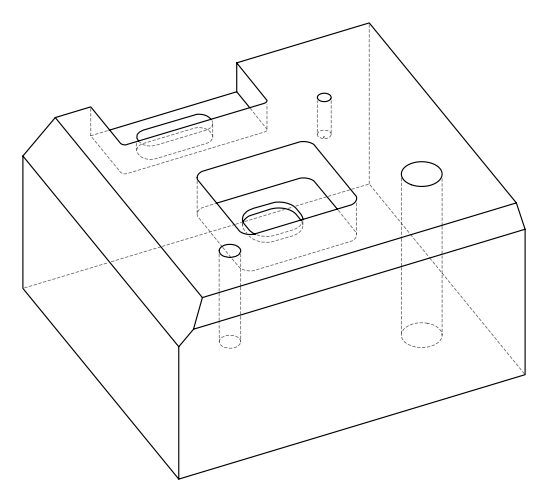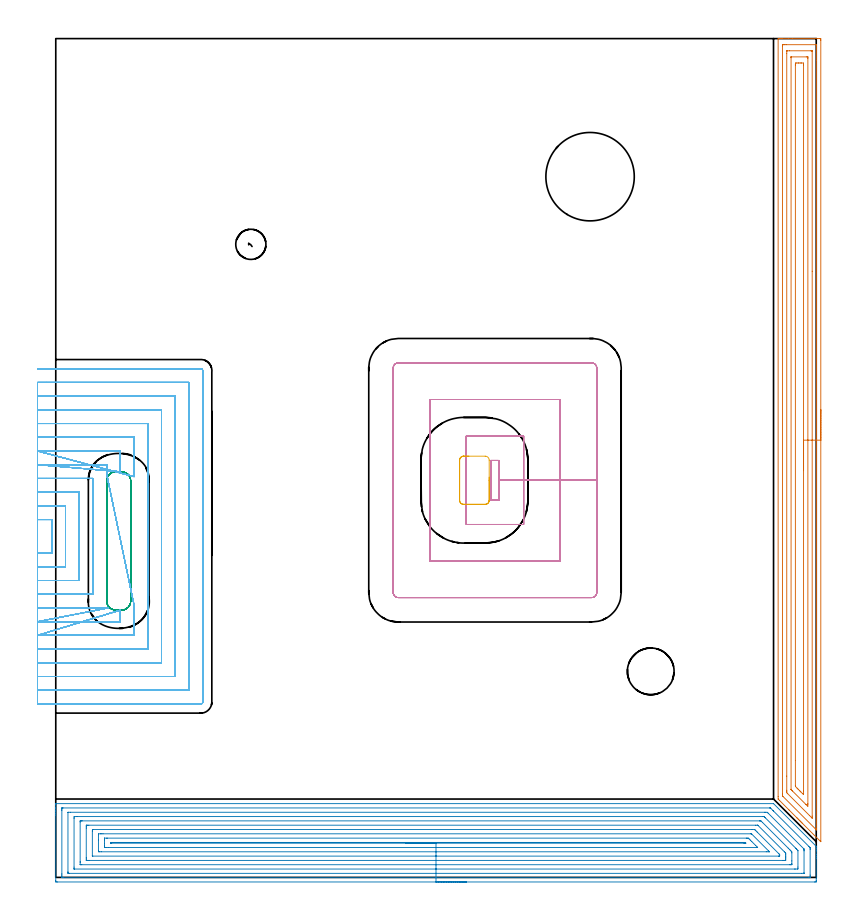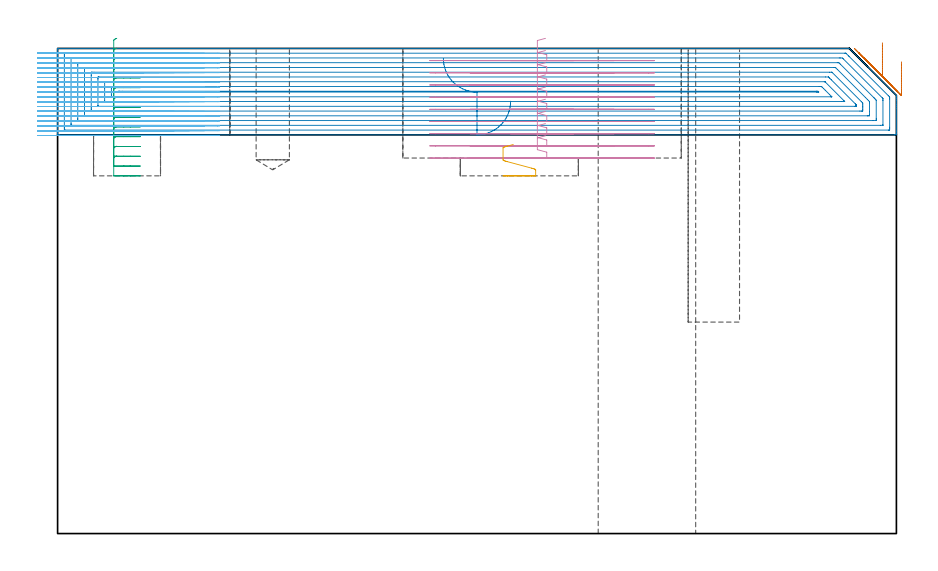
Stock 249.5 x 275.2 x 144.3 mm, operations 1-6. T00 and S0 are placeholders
(PLAN: 10 operations, 8 tool changes, 144.8 min)
(1 AREA_MILL | FG_CHAMFER_SURFACE | UGT0205_001 | 10.59 min | 26397 mm3)
(2 AREA_MILL_1 | FG_CHAMFER_SURFACE_1 | UGT0205_001 | 19.87 min | 80908 mm3)
(3 MILL_RECTANGULAR_POCKET | POCKET_RECTANGULAR_STRAIGHT | NXT0201_011 | Follow Part, ap 3, ae 75% | 3.89 min | 40667 mm3)
(4 MILL_RECTANGULAR_POCKET_1 | POCKET_RECTANGULAR_STRAIGHT_1 | NXT0201_012 | Follow Part, ap 4, ae 75% | 12.41 min | 248417 mm3)
(5 MILL_RECTANGULAR_POCKET_2 | POCKET_RECTANGULAR_STRAIGHT_2 | UGT0201_109 | Follow Part, ap 6.35, ae 75% | 0.25 min | 6786 mm3)
(6 MILL_SLOT | SLOT_PARTIAL_RECTANGULAR | NXT0201_008 | Follow Part, ap 1.5, ae 75% | 95.66 min | 125893 mm3)
(7 MILL_BLIND_HOLE_FROM_SOLID_MATERIAL | STEP1POCKET | NXT0201_011 | Spiral | 1.4 min | 14969 mm3)
(8 SPOT_DRILL | STEP1POCKET_1 | NXT0321_9005460120000 | 0.03 min | 2 mm3)
(9 INDEXABLE_INSERT_DRILL_THROUGH_HOLE_FROM_SOLID | STEP1HOLE | NXT0302_029 | 0.59 min | 95277 mm3)
(10 DRILL_BLIND_HOLE_INTO_CENTER | STEP1POCKET_1 | UGT0301_494 | 0.15 min | 2627 mm3)
(TOOL UGT0205_001 | Chamfer Mill 20 x 3 x 45 deg. | D20 FL50 Z2)
(TOOL NXT0201_011 | ENDMILL 12mm [2P460-1200-NA 1630] | D12 FL38 Z6)
(TOOL NXT0201_012 | ENDMILL 16mm [2P460-1600-NA 1630] | D16 FL38 Z6)
(TOOL UGT0201_109 | End Mill 25.4 mm | D25.4 FL25 Z2)
(TOOL NXT0201_008 | ENDMILL 6mm [2P460-0600-NA 1630] | D6 FL26 Z6)
(TOOL NXT0321_9005460120000 | NC Spot Drill, 142deg, 12mm, Carbide, Uncoated | D12 PA142 FL30 Z2)
(TOOL NXT0302_029 | Index. Insert Drill 29mm [880-D2900L32-05] | D29 PA176 FL145 Z2)
(TOOL UGT0301_494 | Carbide Drill 9.9 mm | D9.9 PA118 FL87 Z2)
(OP 1 AREA_MILL)
G17 G21 G94 G90
T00 M6
G54
G17 G0 G90 X251. Y153.45 S1061 M3
G43 Z154.3 H0
Z140.3
G94 G1 Y153.412 Z139.428 F250.
Y153.298 Z138.564
Y153.109 Z137.712
Y152.847 Z136.88
Y152.513 Z136.074
Y152.11 Z135.3
Y151.642 Z134.564
Y151.11 Z133.872
Y150.521 Z133.229
Y149.878 Z132.64
Y149.186 Z132.108
Y148.45 Z131.64
Y147.676 Z131.237
Y146.87 Z130.903
Y146.038 Z130.641
Y145.187 Z130.452
Y144.322 Z130.338
Y143.45 Z130.3
Y11.855
X250.993 Y11.719 Z130.306
X250.845 Y11.855 Z130.454
X245.045 Y17.654 Z136.253
X244.879 Y17.819 Z136.416
X244.718 Y17.981 Z136.58
X244.598 Y18.101 Z136.699
X244.439 Y18.258 Z136.856
X244.285 Y18.414 Z137.013
X244.152 Y18.547 Z137.146
X244. Y18.698 Z137.295
X243.852 Y18.846 Z137.445
X243.706 Y18.993 Z137.592
X243.561 Y19.137 Z137.735
X243.42 Y19.279 Z137.878
X243.26 Y19.439 Z138.038
X243.121 Y19.576 Z138.174
X240.583 Y22.115 Z140.714
X237.411 Y25.289 Z143.888
X237.018 Y25.684 Z144.281
X237.007 Y25.7 Z144.293
X237. Y26.576 Z144.3
Y275.045
X237.006 Y275.19 Z144.293
X237.286 Y275.2 Z144.013
X237.677 Z143.622
X238.289 Z143.005
X240.353 Z140.945
X241.664 Z139.631
X249.997 Z131.3
X250.589 Y275.195 Z130.708
X250.992 Y275.19 Z130.305
X250.996 Y275.012 Z130.302
X250.999 Y274.599 Z130.301
X251. Y143.45 Z130.3
X249.586 Z131.714
X249.585 Y15.997 Z131.715
X249.584 Y15.87 Z131.716
X249.58 Y15.625 Z131.72
X249.578 Y15.583 Z131.722
X249.544 Y15.613 Z131.756
X249.503 Y15.65 Z131.797
X249.28 Y15.87 Z132.02
X238.574 Y26.576 Z142.726
X238.489 Y26.666 Z142.811
X238.438 Y26.723 Z142.862
X238.421 Y26.748 Z142.879
X238.42 Y26.768 Z142.88
X238.416 Y26.959 Z142.884
X238.414 Y27.341 Z142.886
Y27.468
X238.415 Y272.687 Z142.885
X238.416 Y272.814 Z142.884
X238.421 Y273.187 Z142.879
X238.792 Y273.196 Z142.508
X239.168 Y273.199 Z142.132
X239.667 Y273.2 Z141.633
X249.51 Y273.199 Z131.79
X249.537 Y273.197 Z131.763
X249.565 Y273.191 Z131.735
X249.579 Y273.186 Z131.721
X249.58 Y273.165 Z131.72
X249.585 Y272.942 Z131.715
X249.586 Y268.03 Z131.714
Y143.45
X248.172 Z133.128
X248.171 Y20.11 Z133.129
X248.169 Y19.439 Z133.131
X248.163 Z133.137
X247.954 Y19.647 Z133.346
X247.268 Y20.331 Z134.032
X240.131 Y27.468 Z141.169
X240.047 Y27.555 Z141.253
X239.854 Y27.757 Z141.446
X239.836 Y28.139 Z141.464
X239.832 Y28.36 Z141.468
X239.83 Y28.581 Z141.47
X239.828 Y33.234 Z141.472
X239.829 Y270.359 Z141.471
X239.831 Y271.03 Z141.469
X239.833 Y271.14 Z141.467
X239.835 Y271.187 Z141.465
X239.885 Y271.194 Z141.415
X240.047 Y271.197 Z141.253
X240.758 Y271.2 Z140.542
X247.786 Z133.514
X247.954 Y271.197 Z133.346
X248.121 Y271.192 Z133.179
X248.163 Y271.19 Z133.137
X248.166 Y271.161 Z133.134
X248.169 Y271.104 Z133.131
X248.171 Y271.03 Z133.129
X248.172 Y198.876 Z133.128
Y143.45
X246.757 Z134.543
X246.756 Y24.223 Z134.544
X246.755 Y23.9 Z134.545
X246.75 Y23.337 Z134.55
X246.196 Y23.855 Z135.104
X246.15 Y23.9 Z135.15
X241.688 Y28.36 Z139.612
X241.569 Y28.481 Z139.731
X241.321 Y28.736 Z139.979
X241.25 Y28.811 Z140.05
X241.248 Y28.825 Z140.052
X241.245 Y28.859 Z140.055
X241.243 Y28.93 Z140.057
Y268.923
X241.245 Y269.113 Z140.055
X241.248 Y269.18 Z140.052
X241.25 Y269.19 Z140.05
X241.257 Y269.194 Z140.043
X241.283 Y269.197 Z140.017
X241.387 Y269.199 Z139.913
X246.241 Y269.2 Z135.059
X246.615 Y269.196 Z134.685
X246.709 Y269.193 Z134.591
X246.749 Y269.19 Z134.551
X246.752 Y269.16 Z134.549
X246.754 Y269.076 Z134.546
X246.757 Y268.676 Z134.543
Y143.45
X245.343 Z135.957
Y28.36
X245.342 Y27.468 Z135.958
X245.341 Y27.445 Z135.959
X245.318 Y27.192 Z135.982
X245.033 Y27.468 Z136.267
X244.439 Y28.059 Z136.861
X244.137 Y28.36 Z137.163
X243.561 Y28.938 Z137.739
X243.247 Y29.253 Z138.053
X242.682 Y29.828 Z138.618
X242.659 Y30.145 Z138.641
X242.658 Y30.17 Z138.642
X242.657 Y38.369 Z138.643
Y266.569
X242.658 Y266.594 Z138.642
X242.682 Y267.19 Z138.618
X242.943 Y267.197 Z138.357
X243.561 Y267.2 Z137.739
X243.818 Z137.482
X244.439 Z136.861
X244.698 Y267.199 Z136.602
X245.318 Y267.19 Z135.982
X245.342 Y266.569 Z135.958
X245.343 Y266.544 Z135.957
Y143.45
Y142.578 Z135.995
Y141.714 Z136.109
Y140.862 Z136.298
Y140.03 Z136.56
Y139.224 Z136.894
Y138.45 Z137.297
Y137.714 Z137.765
Y137.022 Z138.296
Y136.379 Z138.886
Y135.79 Z139.529
Y135.259 Z140.221
Y134.79 Z140.957
Y134.387 Z141.731
Y134.053 Z142.537
Y133.791 Z143.369
Y133.602 Z144.22
Y133.488 Z145.085
Y133.45 Z145.957
G0 Z154.3
M5
M2
(OP 2 AREA_MILL_1)
G17 G21 G94 G90
T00 M6
G54
G17 G0 G90 X134.75 Y-1.5 S1061 M3
G43 Z154.3 H0
Z128.6
G94 G1 X134.712 Z127.728 F250.
X134.598 Z126.864
X134.409 Z126.012
X134.147 Z125.18
X133.813 Z124.374
X133.41 Z123.6
X132.942 Z122.864
X132.41 Z122.172
X131.821 Z121.529
X131.178 Z120.94
X130.486 Z120.409
X129.75 Z119.94
X128.976 Z119.537
X128.17 Z119.203
X127.338 Z118.941
X126.487 Z118.752
X125.622 Z118.638
X124.75 Z118.6
X0.614
X0.133 Y-1.495 Z118.603
X0.009 Y-1.492 Z118.606
X0. Y-1.019 Z119.078
Y20.461 Z140.557
Y21.069 Z141.163
Y21.621 Z141.718
Y21.952 Z142.049
Y22.505 Z142.601
Y22.836 Z142.931
Y23.84 Z143.939
X0.007 Y24.186 Z144.277
X0.009 Y24.197 Z144.288
X0.168 Y24.2 Z144.3
X235.49
X235.499 Y24.198 Z144.298
X235.503 Z144.297
X249.433 Y10.267 Z130.365
X249.49 Y10.2 Z130.296
X249.5 Y10.135 Z130.234
Y10.025 Z130.124
Y9.362 Z129.462
Y8.699 Z128.795
Y7.485 Z127.582
Y6.932 Z127.027
Y6.325 Z126.42
Y-0.412 Z119.685
X249.496 Y-1.019 Z119.078
X249.491 Y-1.492 Z118.606
X249.367 Y-1.495 Z118.603
X248.886 Y-1.5 Z118.6
X124.75
Y-0.086 Z120.014
X2.349 Y-0.085 Z120.015
X2.013 Y-0.079 Z120.021
X2.009 Y0.029 Z120.129
X2.002 Y0.258 Z120.358
X2. Y0.748 Z120.848
Y1.144 Z121.244
X2.001 Y21.952 Z142.052
X2.002 Y22.346 Z142.446
X2.01 Y22.743 Z142.843
X2.015 Y22.78 Z142.88
X2.033 Y22.781 Z142.881
X2.084 Y22.784 Z142.884
X2.19 Y22.785 Z142.885
X2.4 Y22.786 Z142.886
X234.176 Y22.785 Z142.885
X234.386 Y22.783 Z142.883
X234.438 Y22.781 Z142.881
X234.46 Y22.778 Z142.878
X234.49 Y22.752 Z142.852
X234.597 Y22.651 Z142.751
X235.298 Y21.952 Z142.052
X235.49 Y21.76 Z141.86
X247.1 Y10.15 Z130.25
X247.382 Y9.864 Z129.964
X247.451 Y9.792 Z129.892
X247.482 Y9.757 Z129.857
X247.49 Y9.714 Z129.814
X247.494 Y9.583 Z129.683
X247.499 Y9.188 Z129.288
X247.5 Y0.748 Z120.848
X247.498 Y0.354 Z120.454
X247.49 Y-0.044 Z120.056
X247.485 Y-0.08 Z120.02
X247.467 Y-0.081 Z120.019
X247.416 Y-0.084 Z120.016
X247.31 Y-0.085 Z120.015
X247.1 Y-0.086 Z120.014
X124.75
Y1.328 Z121.428
X4.492 Y1.329 Z121.429
X4.186 Y1.33 Z121.43
X4.085 Y1.332 Z121.432
X4.013 Y1.335 Z121.435
X4.007 Y1.447 Z121.547
X4.002 Y1.631 Z121.731
X4. Y1.815 Z121.915
X4.001 Y21.252 Z141.352
X4.005 Y21.314 Z141.414
X4.01 Y21.358 Z141.458
X4.035 Y21.365 Z141.465
X4.186 Y21.367 Z141.467
X4.774 Y21.371 Z141.471
X232.506
X232.811 Y21.369 Z141.469
X233.405 Y21.364 Z141.464
X233.704 Y21.096 Z141.196
X245.314 Y9.487 Z129.587
X245.412 Y9.387 Z129.487
X245.458 Y9.336 Z129.436
X245.478 Y9.311 Z129.411
X245.49 Y9.252 Z129.352
X245.497 Y8.884 Z128.984
X245.499 Y8.699 Z128.799
Y1.448 Z121.548
X245.495 Y1.386 Z121.486
X245.49 Y1.342 Z121.442
X245.465 Y1.335 Z121.435
X245.314 Y1.333 Z121.433
X244.726 Y1.329 Z121.429
X124.75 Y1.328 Z121.428
Y2.743 Z122.843
X6.118
X6.066 Y2.744 Z122.844
X6.031 Y2.746 Z122.846
X6.015 Y2.749 Z122.849
X6.01 Y2.762 Z122.862
X6.005 Y2.965 Z123.065
X6. Y3.371 Z123.471
Y19.302 Z139.402
X6.006 Y19.73 Z139.83
X6.01 Y19.937 Z140.037
X6.21 Y19.951 Z140.051
X6.866 Y19.956 Z140.056
X7.096 Y19.957 Z140.057
X231.918
X232.151 Y19.955 Z140.055
X232.313 Y19.95 Z140.05
X232.396 Y19.944 Z140.044
X232.562 Y19.783 Z139.883
X232.811 Y19.54 Z139.64
X242.768 Y9.583 Z129.683
X242.898 Y9.451 Z129.551
X243.146 Y9.194 Z129.294
X243.49 Y8.831 Z128.931
X243.499 Y8.728 Z128.828
X243.5 Y3.398 Z123.498
X243.494 Y2.97 Z123.07
X243.49 Y2.763 Z122.863
X243.29 Y2.749 Z122.849
X242.635 Y2.744 Z122.844
X242.404 Y2.743 Z122.843
X124.75
Y4.157 Z124.257
X8.525
X8.273 Y4.16 Z124.26
X8.105 Y4.164 Z124.264
X8.009 Y4.169 Z124.269
X8.007 Y4.19 Z124.29
X8.004 Y4.282 Z124.382
X8. Y4.926 Z125.026
Y5.165 Z125.265
Y18.179 Z138.279
X8.003 Y18.418 Z138.518
X8.006 Y18.498 Z138.598
X8.009 Y18.532 Z138.632
X8.147 Y18.537 Z138.637
X8.399 Y18.542 Z138.642
X8.526 Y18.543 Z138.643
X8.652
X230.899 Y18.542 Z138.642
X231.025 Y18.541 Z138.641
X231.15 Y18.537 Z138.637
X231.365 Y18.525 Z138.625
X231.477 Y18.418 Z138.518
X231.918 Y17.983 Z138.083
X240.319 Y9.583 Z129.683
X240.848 Y9.051 Z129.151
X241.191 Y8.699 Z128.799
X241.49 Y8.375 Z128.475
X241.498 Y8.057 Z128.157
X241.5 Y5.404 Z125.504
Y4.521 Z124.621
X241.497 Y4.282 Z124.382
X241.494 Y4.202 Z124.302
X241.491 Y4.168 Z124.268
X241.353 Y4.163 Z124.263
X241.101 Y4.158 Z124.258
X240.974 Y4.157 Z124.257
X240.848
X124.75
Y5.571 Z125.671
X10.92
X10.438 Y5.573 Z125.673
X10.022 Y5.576 Z125.676
X10.01 Y5.579 Z125.679
X10.004 Y5.595 Z125.695
X10.001 Y6.049 Z126.149
X10. Y6.482 Z126.582
X10.001 Y16.2 Z136.3
X10.004 Y16.651 Z136.751
X10.008 Y17.077 Z137.177
X10.023 Y17.122 Z137.222
X10.076 Y17.124 Z137.224
X10.196 Y17.127 Z137.227
X10.438 Y17.128 Z137.228
X10.848 Y17.129 Z137.229
X229.649 Y17.128 Z137.228
X230.132 Y17.126 Z137.226
X230.292 Y17.123 Z137.223
X230.316 Y17.122 Z137.222
X230.336 Y17.106 Z137.206
X230.382 Y17.067 Z137.167
X230.467 Y16.984 Z137.084
X239.062 Y8.389 Z128.489
X239.346 Y8.099 Z128.199
X239.484 Y7.956 Z128.056
X239.49 Y7.816 Z127.916
X239.498 Y7.385 Z127.485
X239.499 Y6.932 Z127.032
X239.5 Y6.5 Z126.6
X239.497 Y6.049 Z126.149
X239.492 Y5.623 Z125.723
X239.477 Y5.578 Z125.678
X239.424 Y5.576 Z125.676
X239.304 Y5.573 Z125.673
X239.062 Y5.572 Z125.672
X238.652 Y5.571 Z125.671
X124.75
Y6.985 Z127.085
X12.17 Y6.986 Z127.086
X12.034 Y6.991 Z127.091
X12.01 Y6.993 Z127.093
X12.005 Y7.011 Z127.111
X12.001 Y7.032 Z127.132
X12. Y7.054 Z127.154
Y7.154 Z127.254
X12.001 Y15.104 Z135.204
X12.008 Y15.327 Z135.427
X12.024 Y15.708 Z135.808
X12.224 Y15.713 Z135.813
X12.278 Y15.714 Z135.814
X228.399
X229.239 Y15.708 Z135.808
X229.289 Y15.702 Z135.802
X229.345 Y15.651 Z135.751
X229.458 Y15.542 Z135.642
X229.681 Y15.322 Z135.422
X230.119 Y14.884 Z134.984
X237.276 Y7.726 Z127.826
X237.449 Y7.545 Z127.645
X237.49 Y7.501 Z127.601
X237.495 Y7.442 Z127.542
X237.498 Y7.365 Z127.465
X237.5 Y7.25 Z127.35
X237.499 Y7.144 Z127.244
X237.497 Y7.073 Z127.173
X237.492 Y7.017 Z127.117
X237.487 Y6.992 Z127.092
X237.47 Y6.99 Z127.09
X237.276 Y6.986 Z127.086
X237.223 Y6.985 Z127.085
X124.75
Y8.4 Z128.5
X14.903
X14.31 Y8.403 Z128.503
X14.01 Y8.407 Z128.507
X14. Y8.709 Z128.809
Y12.234 Z132.334
Y14.01 Z134.11
X14.01 Y14.293 Z134.393
X14.602 Y14.299 Z134.399
X14.903 Y14.3 Z134.4
X15.493
X228.043
X228.194 Y14.299 Z134.399
X228.231 Y14.297 Z134.397
X228.245 Y14.294 Z134.394
X228.27 Y14.275 Z134.375
X228.346 Y14.207 Z134.307
X233.853 Y8.699 Z128.799
X233.998 Y8.551 Z128.651
X234.089 Y8.452 Z128.552
X234.128 Y8.405 Z128.505
X234.107 Y8.404 Z128.504
X234.006 Y8.401 Z128.501
X233.704 Y8.4 Z128.5
X233.114
X124.75
Y9.814 Z129.914
X17.349
X16.689 Y9.815 Z129.915
X16.454 Y9.816 Z129.916
X16.024 Y9.821 Z129.921
X16.005 Y10.26 Z130.36
X16.002 Y10.467 Z130.567
X16. Y11.148 Z131.248
Y12.234 Z132.334
Y12.574 Z132.674
X16.002 Y12.745 Z132.845
X16.005 Y12.83 Z132.93
X16.01 Y12.871 Z132.971
X16.015 Y12.88 Z132.98
X16.034 Y12.882 Z132.982
X16.689 Y12.886 Z132.986
X16.923
X226.559
X226.794 Y12.885 Z132.985
X227.122 Y12.881 Z132.981
X227.2 Y12.879 Z132.979
X227.303 Y12.789 Z132.889
X227.452 Y12.648 Z132.748
X227.87 Y12.234 Z132.334
X228.346 Y11.759 Z131.859
X229.638 Y10.467 Z130.567
X230.132 Y9.972 Z130.072
X230.251 Y9.85 Z129.95
X230.274 Y9.823 Z129.923
X230.275 Y9.818 Z129.918
X230.273 Y9.817 Z129.917
X230.246 Y9.815 Z129.915
X230.132 Y9.814 Z129.914
X229.898
X124.75
Y11.228 Z131.328
X18.352
X18.105 Y11.231 Z131.331
X18.036 Y11.234 Z131.334
X18.008 Y11.237 Z131.337
X18.007 Y11.243 Z131.343
X18.004 Y11.283 Z131.383
Y11.35 Z131.45
X18.01 Y11.461 Z131.561
X18.229 Y11.468 Z131.568
X18.353 Y11.471 Z131.571
X18.475 Y11.472 Z131.572
X19.245
X225.666
X225.789 Y11.47 Z131.57
X226.036 Y11.466 Z131.566
X226.181 Y11.462 Z131.562
X226.22 Y11.426 Z131.526
X226.3 Y11.35 Z131.45
X226.389 Y11.258 Z131.358
X226.404 Y11.24 Z131.34
X226.324 Y11.235 Z131.335
X226.16 Y11.231 Z131.331
X225.913 Y11.229 Z131.329
X225.79 Y11.228 Z131.328
X124.75
X123.878 Z131.366
X123.014 Z131.48
X122.162 Z131.669
X121.33 Z131.931
X120.524 Z132.265
X119.75 Z132.668
X119.014 Z133.137
X118.322 Z133.668
X117.679 Z134.257
X117.09 Z134.9
X116.559 Z135.592
X116.09 Z136.328
X115.687 Z137.102
X115.353 Z137.908
X115.091 Z138.74
X114.902 Z139.592
X114.788 Z140.456
X114.75 Z141.328
G0 Z154.3
M5
M2
(OP 3 MILL_RECTANGULAR_POCKET)
G17 G21 G94 G90
T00 M6
G54
G17 G0 G90 X17.595 Y132.231 S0 M3
G43 Z154.3 H1
Z147.3
G94 G1 X17.41 Y132.046 Z147.23 F250.
X17.127 Y131.652 Z147.1
X16.911 Y131.218 Z146.97
X16.767 Y130.754 Z146.84
X16.7 Y130.273 Z146.71
Y110.4 Z141.385
Y90.7 F500.
G3 X19.7 Y87.7 R3.
G1 X21.6
G3 X24.6 Y90.7 R3.
G1 Y130.1
G3 X21.6 Y133.1 R3.
G1 X19.7
G3 X16.7 Y130.1 R3.
G1 Y110.4
Y109.4
G0 X17.595 Y132.231 Z144.385
G1 X17.41 Y132.046 Z144.314 F250.
X17.127 Y131.652 Z144.184
X16.911 Y131.218 Z144.054
X16.767 Y130.754 Z143.924
X16.7 Y130.273 Z143.794
Y110.4 Z138.469
Y90.7 F500.
G3 X19.7 Y87.7 R3.
G1 X21.6
G3 X24.6 Y90.7 R3.
G1 Y130.1
G3 X21.6 Y133.1 R3.
G1 X19.7
G3 X16.7 Y130.1 R3.
G1 Y110.4
Y109.4
G0 X17.595 Y132.231 Z141.469
G1 X17.41 Y132.046 Z141.399 F250.
X17.127 Y131.652 Z141.269
X16.911 Y131.218 Z141.139
X16.767 Y130.754 Z141.009
X16.7 Y130.273 Z140.879
Y110.4 Z135.554
Y90.7 F500.
G3 X19.7 Y87.7 R3.
G1 X21.6
G3 X24.6 Y90.7 R3.
G1 Y130.1
G3 X21.6 Y133.1 R3.
G1 X19.7
G3 X16.7 Y130.1 R3.
G1 Y110.4
Y109.4
G0 X17.595 Y132.231 Z138.554
G1 X17.41 Y132.046 Z138.484 F250.
X17.127 Y131.652 Z138.354
X16.911 Y131.218 Z138.224
X16.767 Y130.754 Z138.093
X16.7 Y130.273 Z137.963
Y110.4 Z132.638
Y90.7 F500.
G3 X19.7 Y87.7 R3.
G1 X21.6
G3 X24.6 Y90.7 R3.
G1 Y130.1
G3 X21.6 Y133.1 R3.
G1 X19.7
G3 X16.7 Y130.1 R3.
G1 Y110.4
Y109.4
G0 X17.595 Y132.231 Z135.638
G1 X17.41 Y132.046 Z135.568 F250.
X17.127 Y131.652 Z135.438
X16.911 Y131.218 Z135.308
X16.767 Y130.754 Z135.178
X16.7 Y130.273 Z135.048
Y110.4 Z129.723
Y90.7 F500.
G3 X19.7 Y87.7 R3.
G1 X21.6
G3 X24.6 Y90.7 R3.
G1 Y130.1
G3 X21.6 Y133.1 R3.
G1 X19.7
G3 X16.7 Y130.1 R3.
G1 Y110.4
Y109.4
G0 X17.595 Y132.231 Z132.723
G1 X17.41 Y132.046 Z132.653 F250.
X17.127 Y131.652 Z132.523
X16.911 Y131.218 Z132.393
X16.767 Y130.754 Z132.263
X16.7 Y130.273 Z132.133
Y110.4 Z126.808
Y90.7 F500.
G3 X19.7 Y87.7 R3.
G1 X21.6
G3 X24.6 Y90.7 R3.
G1 Y130.1
G3 X21.6 Y133.1 R3.
G1 X19.7
G3 X16.7 Y130.1 R3.
G1 Y110.4
Y109.4
G0 X17.595 Y132.231 Z129.808
G1 X17.41 Y132.046 Z129.738 F250.
X17.127 Y131.652 Z129.607
X16.911 Y131.218 Z129.477
X16.767 Y130.754 Z129.347
X16.7 Y130.273 Z129.217
Y110.4 Z123.892
Y90.7 F500.
G3 X19.7 Y87.7 R3.
G1 X21.6
G3 X24.6 Y90.7 R3.
G1 Y130.1
G3 X21.6 Y133.1 R3.
G1 X19.7
G3 X16.7 Y130.1 R3.
G1 Y110.4
Y109.4
G0 X17.595 Y132.231 Z126.892
G1 X17.41 Y132.046 Z126.822 F250.
X17.127 Y131.652 Z126.692
X16.911 Y131.218 Z126.562
X16.767 Y130.754 Z126.432
X16.7 Y130.273 Z126.302
Y110.4 Z120.977
Y90.7 F500.
G3 X19.7 Y87.7 R3.
G1 X21.6
G3 X24.6 Y90.7 R3.
G1 Y130.1
G3 X21.6 Y133.1 R3.
G1 X19.7
G3 X16.7 Y130.1 R3.
G1 Y110.4
Y109.4
G0 X17.595 Y132.231 Z123.977
G1 X17.41 Y132.046 Z123.907 F250.
X17.127 Y131.652 Z123.777
X16.911 Y131.218 Z123.647
X16.767 Y130.754 Z123.517
X16.7 Y130.273 Z123.387
Y110.4 Z118.062
Y90.7 F500.
G3 X19.7 Y87.7 R3.
G1 X21.6
G3 X24.6 Y90.7 R3.
G1 Y130.1
G3 X21.6 Y133.1 R3.
G1 X19.7
G3 X16.7 Y130.1 R3.
G1 Y110.4
Y109.4
G0 X17.595 Y132.231 Z121.062
G1 X17.41 Y132.046 Z120.991 F250.
X17.127 Y131.652 Z120.861
X16.911 Y131.218 Z120.731
X16.767 Y130.754 Z120.601
X16.7 Y130.273 Z120.471
Y110.4 Z115.146
Y90.7 F500.
G3 X19.7 Y87.7 R3.
G1 X21.6
G3 X24.6 Y90.7 R3.
G1 Y130.1
G3 X21.6 Y133.1 R3.
G1 X19.7
G3 X16.7 Y130.1 R3.
G1 Y110.4
Y109.4
G0 X17.595 Y132.231 Z118.146
G1 X17.41 Y132.046 Z118.076 F250.
X17.127 Y131.652 Z117.946
X16.911 Y131.218 Z117.816
X16.767 Y130.754 Z117.686
X16.7 Y130.273 Z117.556
Y110.4 Z112.231
Y90.7 F500.
G3 X19.7 Y87.7 R3.
G1 X21.6
G3 X24.6 Y90.7 R3.
G1 Y130.1
G3 X21.6 Y133.1 R3.
G1 X19.7
G3 X16.7 Y130.1 R3.
G1 Y110.4
Y109.4
G0 X17.595 Y132.231 Z115.231
G1 X17.41 Y132.046 Z115.161 F250.
X17.127 Y131.652 Z115.031
X16.911 Y131.218 Z114.901
X16.767 Y130.754 Z114.77
X16.7 Y130.273 Z114.64
Y110.4 Z109.315
Y90.7 F500.
G3 X19.7 Y87.7 R3.
G1 X21.6
G3 X24.6 Y90.7 R3.
G1 Y130.1
G3 X21.6 Y133.1 R3.
G1 X19.7
G3 X16.7 Y130.1 R3.
G1 Y110.4
Y109.4
G0 X17.595 Y132.231 Z112.315
G1 X17.41 Y132.046 Z112.245 F250.
X17.127 Y131.652 Z112.115
X16.911 Y131.218 Z111.985
X16.767 Y130.754 Z111.855
X16.7 Y130.273 Z111.725
Y110.4 Z106.4
Y90.7 F500.
G3 X19.7 Y87.7 R3.
G1 X21.6
G3 X24.6 Y90.7 R3.
G1 Y130.1
G3 X21.6 Y133.1 R3.
G1 X19.7
G3 X16.7 Y130.1 R3.
G1 Y110.4
Y109.4
G0 Z154.3
M5
M2
(OP 4 MILL_RECTANGULAR_POCKET_1)
G17 G21 G94 G90
T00 M6
G54
G17 G0 G90 X145.114 Y136.8 S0 M3
G43 Z154.3 H1
Z147.3
G94 G1 X142.7 Z146.653 F250.
Y123.8 Z143.17
X145.5 Z142.419
Y130.3 Z140.678
Y136.8 F500.
X142.7
Y123.8
X145.5
Y130.3
X153.5
Y144.8
X134.7
Y115.8
X153.5
Y130.3
X165.5
Y156.8
X122.7
Y103.8
X165.5
Y130.3
X177.5
Y167.1
G3 X175.8 Y168.8 R1.7
G1 X112.4
G3 X110.7 Y167.1 R1.7
G1 Y93.5
G3 X112.4 Y91.8 R1.7
G1 X175.8
G3 X177.5 Y93.5 R1.7
G1 Y130.3
Y131.3
G0 X145.114 Y136.8 Z143.678
G1 X142.7 Z143.031 F250.
Y123.8 Z139.547
X145.5 Z138.797
Y130.3 Z137.055
Y136.8 F500.
X142.7
Y123.8
X145.5
Y130.3
X153.5
Y144.8
X134.7
Y115.8
X153.5
Y130.3
X165.5
Y156.8
X122.7
Y103.8
X165.5
Y130.3
X177.5
Y167.1
G3 X175.8 Y168.8 R1.7
G1 X112.4
G3 X110.7 Y167.1 R1.7
G1 Y93.5
G3 X112.4 Y91.8 R1.7
G1 X175.8
G3 X177.5 Y93.5 R1.7
G1 Y130.3
Y131.3
G0 X145.114 Y136.8 Z140.055
G1 X142.7 Z139.409 F250.
Y123.8 Z135.925
X145.5 Z135.175
Y130.3 Z133.433
Y136.8 F500.
X142.7
Y123.8
X145.5
Y130.3
X153.5
Y144.8
X134.7
Y115.8
X153.5
Y130.3
X165.5
Y156.8
X122.7
Y103.8
X165.5
Y130.3
X177.5
Y167.1
G3 X175.8 Y168.8 R1.7
G1 X112.4
G3 X110.7 Y167.1 R1.7
G1 Y93.5
G3 X112.4 Y91.8 R1.7
G1 X175.8
G3 X177.5 Y93.5 R1.7
G1 Y130.3
Y131.3
G0 X145.114 Y136.8 Z136.433
G1 X142.7 Z135.786 F250.
Y123.8 Z132.303
X145.5 Z131.553
Y130.3 Z129.811
Y136.8 F500.
X142.7
Y123.8
X145.5
Y130.3
X153.5
Y144.8
X134.7
Y115.8
X153.5
Y130.3
X165.5
Y156.8
X122.7
Y103.8
X165.5
Y130.3
X177.5
Y167.1
G3 X175.8 Y168.8 R1.7
G1 X112.4
G3 X110.7 Y167.1 R1.7
G1 Y93.5
G3 X112.4 Y91.8 R1.7
G1 X175.8
G3 X177.5 Y93.5 R1.7
G1 Y130.3
Y131.3
G0 X145.114 Y136.8 Z132.811
G1 X142.7 Z132.164 F250.
Y123.8 Z128.681
X145.5 Z127.931
Y130.3 Z126.189
Y136.8 F500.
X142.7
Y123.8
X145.5
Y130.3
X153.5
Y144.8
X134.7
Y115.8
X153.5
Y130.3
X165.5
Y156.8
X122.7
Y103.8
X165.5
Y130.3
X177.5
Y167.1
G3 X175.8 Y168.8 R1.7
G1 X112.4
G3 X110.7 Y167.1 R1.7
G1 Y93.5
G3 X112.4 Y91.8 R1.7
G1 X175.8
G3 X177.5 Y93.5 R1.7
G1 Y130.3
Y131.3
G0 X145.114 Y136.8 Z129.189
G1 X142.7 Z128.542 F250.
Y123.8 Z125.059
X145.5 Z124.308
Y130.3 Z122.567
Y136.8 F500.
X142.7
Y123.8
X145.5
Y130.3
X153.5
Y144.8
X134.7
Y115.8
X153.5
Y130.3
X165.5
Y156.8
X122.7
Y103.8
X165.5
Y130.3
X177.5
Y167.1
G3 X175.8 Y168.8 R1.7
G1 X112.4
G3 X110.7 Y167.1 R1.7
G1 Y93.5
G3 X112.4 Y91.8 R1.7
G1 X175.8
G3 X177.5 Y93.5 R1.7
G1 Y130.3
Y131.3
G0 X145.114 Y136.8 Z125.567
G1 X142.7 Z124.92 F250.
Y123.8 Z121.436
X145.5 Z120.686
Y130.3 Z118.944
Y136.8 F500.
X142.7
Y123.8
X145.5
Y130.3
X153.5
Y144.8
X134.7
Y115.8
X153.5
Y130.3
X165.5
Y156.8
X122.7
Y103.8
X165.5
Y130.3
X177.5
Y167.1
G3 X175.8 Y168.8 R1.7
G1 X112.4
G3 X110.7 Y167.1 R1.7
G1 Y93.5
G3 X112.4 Y91.8 R1.7
G1 X175.8
G3 X177.5 Y93.5 R1.7
G1 Y130.3
Y131.3
G0 X145.114 Y136.8 Z121.944
G1 X142.7 Z121.297 F250.
Y123.8 Z117.814
X145.5 Z117.064
Y130.3 Z115.322
Y136.8 F500.
X142.7
Y123.8
X145.5
Y130.3
X153.5
Y144.8
X134.7
Y115.8
X153.5
Y130.3
X165.5
Y156.8
X122.7
Y103.8
X165.5
Y130.3
X177.5
Y167.1
G3 X175.8 Y168.8 R1.7
G1 X112.4
G3 X110.7 Y167.1 R1.7
G1 Y93.5
G3 X112.4 Y91.8 R1.7
G1 X175.8
G3 X177.5 Y93.5 R1.7
G1 Y130.3
Y131.3
G0 X145.114 Y136.8 Z118.322
G1 X142.7 Z117.675 F250.
Y123.8 Z114.192
X145.5 Z113.442
Y130.3 Z111.7
Y136.8 F500.
X142.7
Y123.8
X145.5
Y130.3
X153.5
Y144.8
X134.7
Y115.8
X153.5
Y130.3
X165.5
Y156.8
X122.7
Y103.8
X165.5
Y130.3
X177.5
Y167.1
G3 X175.8 Y168.8 R1.7
G1 X112.4
G3 X110.7 Y167.1 R1.7
G1 Y93.5
G3 X112.4 Y91.8 R1.7
G1 X175.8
G3 X177.5 Y93.5 R1.7
G1 Y130.3
Y131.3
G0 Z154.3
M5
M2
(OP 5 MILL_RECTANGULAR_POCKET_2)
G17 G21 G94 G90
T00 M6
G54
G17 G0 G90 X135.534 Y138.2 S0 M3
G43 Z154.3 H0
Z115.717
G94 G1 X133.8 Z115.252 F250.
X133.686 Z115.222
X133.389 Y138.139 Z115.14
X133.115 Y138.011 Z115.059
X132.877 Y137.823 Z114.978
X132.689 Y137.585 Z114.897
X132.561 Y137.311 Z114.816
X132.5 Y137.014 Z114.735
Y123.586 Z111.137
X132.561 Y123.289 Z111.055
X132.689 Y123.015 Z110.974
X132.877 Y122.777 Z110.893
X133.115 Y122.589 Z110.812
X133.389 Y122.461 Z110.731
X133.686 Y122.4 Z110.65
X141.014 Z108.686
X141.311 Y122.461 Z108.605
X141.585 Y122.589 Z108.524
X141.823 Y122.777 Z108.443
X142.011 Y123.015 Z108.361
X142.139 Y123.289 Z108.28
X142.2 Y123.586 Z108.199
Y123.7 Z108.168
Y130.3 Z106.4
Y136.9 F500.
G3 X140.9 Y138.2 R1.3
G1 X133.8
G3 X132.5 Y136.9 R1.3
G1 Y123.7
G3 X133.8 Y122.4 R1.3
G1 X140.9
G3 X142.2 Y123.7 R1.3
G1 Y130.3
Y131.3
G0 Z154.3
M5
M2
(OP 6 MILL_SLOT)
G17 G21 G94 G90
T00 M6
G54
G17 G0 G90 X-6. Y106.4 S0 M3
G43 Z154.3 H1
Z142.861
G94 G1 X-3. F250.
X-1.3 F500.
Y117.4
X-3.
X-6. F250.
Y101.9
X-3.
X3.2 F500.
Y121.9
X-3.
X-6. F250.
Y97.4
X-3.
X7.7 F500.
Y126.4
X-3.
X-6. F250.
Y92.9
X-3.
X12.2 F500.
Y130.9
X-3.
X-6. F250.
Y88.4
X-3.
X14.171 F500.
X17.171 F250.
X-6. Y83.9 F500.
X-3. F250.
X21.2 F500.
Y84.694
Y87.694 F250.
X-6. Y79.4 F500.
X-3. F250.
X25.7 F500.
Y86.311
Y89.311 F250.
X16.7 Y132.303 F500.
Y135.303 F250.
Y135.4 F500.
X-3.
X-6. F250.
X21.2 Y133.106 F500.
Y136.106 F250.
Y139.9 F500.
X-3.
X-6. F250.
X25.7 Y131.484 F500.
Y134.484 F250.
Y144.4 F500.
X-3.
X-6. F250.
Y74.9
X-3.
X30.2 F500.
Y148.9
X-3.
X-6. F250.
Y70.4
X-3.
X34.7 F500.
Y153.4
X-3.
X-6. F250.
Y65.9
X-3.
X39.2 F500.
Y157.9
X-3.
X-6. F250.
Y61.4
X-3.
X43.7 F500.
Y162.4
X-3.
X-6. F250.
Y56.9
X-3.
X47.6 F500.
G3 X48.2 Y57.5 R0.6
G1 Y166.3
G3 X47.6 Y166.9 R0.6
G1 X-3.
X-6. F250.
G0 Y106.4 Z141.422
G1 X-3.
X-1.3 F500.
Y117.4
X-3.
X-6. F250.
Y101.9
X-3.
X3.2 F500.
Y121.9
X-3.
X-6. F250.
Y97.4
X-3.
X7.7 F500.
Y126.4
X-3.
X-6. F250.
Y92.9
X-3.
X12.2 F500.
Y130.9
X-3.
X-6. F250.
Y88.4
X-3.
X14.171 F500.
X17.171 F250.
X-6. Y83.9 F500.
X-3. F250.
X21.2 F500.
Y84.694
Y87.694 F250.
X-6. Y79.4 F500.
X-3. F250.
X25.7 F500.
Y86.311
Y89.311 F250.
X16.7 Y132.303 F500.
Y135.303 F250.
Y135.4 F500.
X-3.
X-6. F250.
X21.2 Y133.106 F500.
Y136.106 F250.
Y139.9 F500.
X-3.
X-6. F250.
X25.7 Y131.484 F500.
Y134.484 F250.
Y144.4 F500.
X-3.
X-6. F250.
Y74.9
X-3.
X30.2 F500.
Y148.9
X-3.
X-6. F250.
Y70.4
X-3.
X34.7 F500.
Y153.4
X-3.
X-6. F250.
Y65.9
X-3.
X39.2 F500.
Y157.9
X-3.
X-6. F250.
Y61.4
X-3.
X43.7 F500.
Y162.4
X-3.
X-6. F250.
Y56.9
X-3.
X47.6 F500.
G3 X48.2 Y57.5 R0.6
G1 Y166.3
G3 X47.6 Y166.9 R0.6
G1 X-3.
X-6. F250.
G0 Y106.4 Z139.983
G1 X-3.
X-1.3 F500.
Y117.4
X-3.
X-6. F250.
Y101.9
X-3.
X3.2 F500.
Y121.9
X-3.
X-6. F250.
Y97.4
X-3.
X7.7 F500.
Y126.4
X-3.
X-6. F250.
Y92.9
X-3.
X12.2 F500.
Y130.9
X-3.
X-6. F250.
Y88.4
X-3.
X14.171 F500.
X17.171 F250.
X-6. Y83.9 F500.
X-3. F250.
X21.2 F500.
Y84.694
Y87.694 F250.
X-6. Y79.4 F500.
X-3. F250.
X25.7 F500.
Y86.311
Y89.311 F250.
X16.7 Y132.303 F500.
Y135.303 F250.
Y135.4 F500.
X-3.
X-6. F250.
X21.2 Y133.106 F500.
Y136.106 F250.
Y139.9 F500.
X-3.
X-6. F250.
X25.7 Y131.484 F500.
Y134.484 F250.
Y144.4 F500.
X-3.
X-6. F250.
Y74.9
X-3.
X30.2 F500.
Y148.9
X-3.
X-6. F250.
Y70.4
X-3.
X34.7 F500.
Y153.4
X-3.
X-6. F250.
Y65.9
X-3.
X39.2 F500.
Y157.9
X-3.
X-6. F250.
Y61.4
X-3.
X43.7 F500.
Y162.4
X-3.
X-6. F250.
Y56.9
X-3.
X47.6 F500.
G3 X48.2 Y57.5 R0.6
G1 Y166.3
G3 X47.6 Y166.9 R0.6
G1 X-3.
X-6. F250.
G0 Y106.4 Z138.544
G1 X-3.
X-1.3 F500.
Y117.4
X-3.
X-6. F250.
Y101.9
X-3.
X3.2 F500.
Y121.9
X-3.
X-6. F250.
Y97.4
X-3.
X7.7 F500.
Y126.4
X-3.
X-6. F250.
Y92.9
X-3.
X12.2 F500.
Y130.9
X-3.
X-6. F250.
Y88.4
X-3.
X14.171 F500.
X17.171 F250.
X-6. Y83.9 F500.
X-3. F250.
X21.2 F500.
Y84.694
Y87.694 F250.
X-6. Y79.4 F500.
X-3. F250.
X25.7 F500.
Y86.311
Y89.311 F250.
X16.7 Y132.303 F500.
Y135.303 F250.
Y135.4 F500.
X-3.
X-6. F250.
X21.2 Y133.105 F500.
Y136.105 F250.
Y139.9 F500.
X-3.
X-6. F250.
X25.7 Y131.484 F500.
Y134.484 F250.
Y144.4 F500.
X-3.
X-6. F250.
Y74.9
X-3.
X30.2 F500.
Y148.9
X-3.
X-6. F250.
Y70.4
X-3.
X34.7 F500.
Y153.4
X-3.
X-6. F250.
Y65.9
X-3.
X39.2 F500.
Y157.9
X-3.
X-6. F250.
Y61.4
X-3.
X43.7 F500.
Y162.4
X-3.
X-6. F250.
Y56.9
X-3.
X47.6 F500.
G3 X48.2 Y57.5 R0.6
G1 Y166.3
G3 X47.6 Y166.9 R0.6
G1 X-3.
X-6. F250.
G0 Y106.4 Z137.105
G1 X-3.
X-1.3 F500.
Y117.4
X-3.
X-6. F250.
Y101.9
X-3.
X3.2 F500.
Y121.9
X-3.
X-6. F250.
Y97.4
X-3.
X7.7 F500.
Y126.4
X-3.
X-6. F250.
Y92.9
X-3.
X12.2 F500.
Y130.9
X-3.
X-6. F250.
Y88.4
X-3.
X14.171 F500.
X17.171 F250.
X-6. Y83.9 F500.
X-3. F250.
X21.2 F500.
Y84.694
Y87.694 F250.
X-6. Y79.4 F500.
X-3. F250.
X25.7 F500.
Y86.311
Y89.311 F250.
X16.7 Y132.303 F500.
Y135.303 F250.
Y135.4 F500.
X-3.
X-6. F250.
X21.2 Y133.105 F500.
Y136.105 F250.
Y139.9 F500.
X-3.
X-6. F250.
X25.7 Y131.484 F500.
Y134.484 F250.
Y144.4 F500.
X-3.
X-6. F250.
Y74.9
X-3.
X30.2 F500.
Y148.9
X-3.
X-6. F250.
Y70.4
X-3.
X34.7 F500.
Y153.4
X-3.
X-6. F250.
Y65.9
X-3.
X39.2 F500.
Y157.9
X-3.
X-6. F250.
Y61.4
X-3.
X43.7 F500.
Y162.4
X-3.
X-6. F250.
Y56.9
X-3.
X47.6 F500.
G3 X48.2 Y57.5 R0.6
G1 Y166.3
G3 X47.6 Y166.9 R0.6
G1 X-3.
X-6. F250.
G0 Y106.4 Z135.667
G1 X-3.
X-1.3 F500.
Y117.4
X-3.
X-6. F250.
Y101.9
X-3.
X3.2 F500.
Y121.9
X-3.
X-6. F250.
Y97.4
X-3.
X7.7 F500.
Y126.4
X-3.
X-6. F250.
Y92.9
X-3.
X12.2 F500.
Y130.9
X-3.
X-6. F250.
Y88.4
X-3.
X14.171 F500.
X17.171 F250.
X-6. Y83.9 F500.
X-3. F250.
X21.2 F500.
Y84.694
Y87.694 F250.
X-6. Y79.4 F500.
X-3. F250.
X25.7 F500.
Y86.311
Y89.311 F250.
X16.7 Y132.303 F500.
Y135.303 F250.
Y135.4 F500.
X-3.
X-6. F250.
X21.2 Y133.105 F500.
Y136.105 F250.
Y139.9 F500.
X-3.
X-6. F250.
X25.7 Y131.484 F500.
Y134.484 F250.
Y144.4 F500.
X-3.
X-6. F250.
Y74.9
X-3.
X30.2 F500.
Y148.9
X-3.
X-6. F250.
Y70.4
X-3.
X34.7 F500.
Y153.4
X-3.
X-6. F250.
Y65.9
X-3.
X39.2 F500.
Y157.9
X-3.
X-6. F250.
Y61.4
X-3.
X43.7 F500.
Y162.4
X-3.
X-6. F250.
Y56.9
X-3.
X47.6 F500.
G3 X48.2 Y57.5 R0.6
G1 Y166.3
G3 X47.6 Y166.9 R0.6
G1 X-3.
X-6. F250.
G0 Y106.4 Z134.228
G1 X-3.
X-1.3 F500.
Y117.4
X-3.
X-6. F250.
Y101.9
X-3.
X3.2 F500.
Y121.9
X-3.
X-6. F250.
Y97.4
X-3.
X7.7 F500.
Y126.4
X-3.
X-6. F250.
Y92.9
X-3.
X12.2 F500.
Y130.9
X-3.
X-6. F250.
Y88.4
X-3.
X14.171 F500.
X17.171 F250.
X-6. Y83.9 F500.
X-3. F250.
X21.2 F500.
Y84.694
Y87.694 F250.
X-6. Y79.4 F500.
X-3. F250.
X25.7 F500.
Y86.311
Y89.311 F250.
X16.7 Y132.303 F500.
Y135.303 F250.
Y135.4 F500.
X-3.
X-6. F250.
X21.2 Y133.106 F500.
Y136.106 F250.
Y139.9 F500.
X-3.
X-6. F250.
X25.7 Y131.484 F500.
Y134.484 F250.
Y144.4 F500.
X-3.
X-6. F250.
Y74.9
X-3.
X30.2 F500.
Y148.9
X-3.
X-6. F250.
Y70.4
X-3.
X34.7 F500.
Y153.4
X-3.
X-6. F250.
Y65.9
X-3.
X39.2 F500.
Y157.9
X-3.
X-6. F250.
Y61.4
X-3.
X43.7 F500.
Y162.4
X-3.
X-6. F250.
Y56.9
X-3.
X47.6 F500.
G3 X48.2 Y57.5 R0.6
G1 Y166.3
G3 X47.6 Y166.9 R0.6
G1 X-3.
X-6. F250.
G0 Y106.4 Z132.789
G1 X-3.
X-1.3 F500.
Y117.4
X-3.
X-6. F250.
Y101.9
X-3.
X3.2 F500.
Y121.9
X-3.
X-6. F250.
Y97.4
X-3.
X7.7 F500.
Y126.4
X-3.
X-6. F250.
Y92.9
X-3.
X12.2 F500.
Y130.9
X-3.
X-6. F250.
Y88.4
X-3.
X14.172 F500.
X17.172 F250.
X-6. Y83.9 F500.
X-3. F250.
X21.2 F500.
Y84.694
Y87.694 F250.
X-6. Y79.4 F500.
X-3. F250.
X25.7 F500.
Y86.311
Y89.311 F250.
X16.7 Y132.303 F500.
Y135.303 F250.
Y135.4 F500.
X-3.
X-6. F250.
X21.2 Y133.106 F500.
Y136.106 F250.
Y139.9 F500.
X-3.
X-6. F250.
X25.7 Y131.484 F500.
Y134.484 F250.
Y144.4 F500.
X-3.
X-6. F250.
Y74.9
X-3.
X30.2 F500.
Y148.9
X-3.
X-6. F250.
Y70.4
X-3.
X34.7 F500.
Y153.4
X-3.
X-6. F250.
Y65.9
X-3.
X39.2 F500.
Y157.9
X-3.
X-6. F250.
Y61.4
X-3.
X43.7 F500.
Y162.4
X-3.
X-6. F250.
Y56.9
X-3.
X47.6 F500.
G3 X48.2 Y57.5 R0.6
G1 Y166.3
G3 X47.6 Y166.9 R0.6
G1 X-3.
X-6. F250.
G0 Y106.4 Z131.35
G1 X-3.
X-1.3 F500.
Y117.4
X-3.
X-6. F250.
Y101.9
X-3.
X3.2 F500.
Y121.9
X-3.
X-6. F250.
Y97.4
X-3.
X7.7 F500.
Y126.4
X-3.
X-6. F250.
Y92.9
X-3.
X12.2 F500.
Y130.9
X-3.
X-6. F250.
Y88.4
X-3.
X14.172 F500.
X17.172 F250.
X-6. Y83.9 F500.
X-3. F250.
X21.2 F500.
Y84.694
Y87.694 F250.
X-6. Y79.4 F500.
X-3. F250.
X25.7 F500.
Y86.311
Y89.311 F250.
X16.7 Y132.303 F500.
Y135.303 F250.
Y135.4 F500.
X-3.
X-6. F250.
X21.2 Y133.106 F500.
Y136.106 F250.
Y139.9 F500.
X-3.
X-6. F250.
X25.7 Y131.484 F500.
Y134.484 F250.
Y144.4 F500.
X-3.
X-6. F250.
Y74.9
X-3.
X30.2 F500.
Y148.9
X-3.
X-6. F250.
Y70.4
X-3.
X34.7 F500.
Y153.4
X-3.
X-6. F250.
Y65.9
X-3.
X39.2 F500.
Y157.9
X-3.
X-6. F250.
Y61.4
X-3.
X43.7 F500.
Y162.4
X-3.
X-6. F250.
Y56.9
X-3.
X47.6 F500.
G3 X48.2 Y57.5 R0.6
G1 Y166.3
G3 X47.6 Y166.9 R0.6
G1 X-3.
X-6. F250.
G0 Y106.4 Z129.911
G1 X-3.
X-1.3 F500.
Y117.4
X-3.
X-6. F250.
Y101.9
X-3.
X3.2 F500.
Y121.9
X-3.
X-6. F250.
Y97.4
X-3.
X7.7 F500.
Y126.4
X-3.
X-6. F250.
Y92.9
X-3.
X12.2 F500.
Y130.9
X-3.
X-6. F250.
Y88.4
X-3.
X14.171 F500.
X17.171 F250.
X-6. Y83.9 F500.
X-3. F250.
X21.2 F500.
Y84.694
Y87.694 F250.
X-6. Y79.4 F500.
X-3. F250.
X25.7 F500.
Y86.311
Y89.311 F250.
X16.7 Y132.303 F500.
Y135.303 F250.
Y135.4 F500.
X-3.
X-6. F250.
X21.2 Y133.105 F500.
Y136.105 F250.
Y139.9 F500.
X-3.
X-6. F250.
X25.7 Y131.484 F500.
Y134.484 F250.
Y144.4 F500.
X-3.
X-6. F250.
Y74.9
X-3.
X30.2 F500.
Y148.9
X-3.
X-6. F250.
Y70.4
X-3.
X34.7 F500.
Y153.4
X-3.
X-6. F250.
Y65.9
X-3.
X39.2 F500.
Y157.9
X-3.
X-6. F250.
Y61.4
X-3.
X43.7 F500.
Y162.4
X-3.
X-6. F250.
Y56.9
X-3.
X47.6 F500.
G3 X48.2 Y57.5 R0.6
G1 Y166.3
G3 X47.6 Y166.9 R0.6
G1 X-3.
X-6. F250.
G0 Y106.4 Z128.472
G1 X-3.
X-1.3 F500.
Y117.4
X-3.
X-6. F250.
Y101.9
X-3.
X3.2 F500.
Y121.9
X-3.
X-6. F250.
Y97.4
X-3.
X7.7 F500.
Y126.4
X-3.
X-6. F250.
Y92.9
X-3.
X12.2 F500.
Y130.9
X-3.
X-6. F250.
Y88.4
X-3.
X14.171 F500.
X17.171 F250.
X-6. Y83.9 F500.
X-3. F250.
X21.2 F500.
Y84.694
Y87.694 F250.
X-6. Y79.4 F500.
X-3. F250.
X25.7 F500.
Y86.311
Y89.311 F250.
X16.7 Y132.303 F500.
Y135.303 F250.
Y135.4 F500.
X-3.
X-6. F250.
X21.2 Y133.105 F500.
Y136.105 F250.
Y139.9 F500.
X-3.
X-6. F250.
X25.7 Y131.484 F500.
Y134.484 F250.
Y144.4 F500.
X-3.
X-6. F250.
Y74.9
X-3.
X30.2 F500.
Y148.9
X-3.
X-6. F250.
Y70.4
X-3.
X34.7 F500.
Y153.4
X-3.
X-6. F250.
Y65.9
X-3.
X39.2 F500.
Y157.9
X-3.
X-6. F250.
Y61.4
X-3.
X43.7 F500.
Y162.4
X-3.
X-6. F250.
Y56.9
X-3.
X47.6 F500.
G3 X48.2 Y57.5 R0.6
G1 Y166.3
G3 X47.6 Y166.9 R0.6
G1 X-3.
X-6. F250.
G0 Y106.4 Z127.033
G1 X-3.
X-1.3 F500.
Y117.4
X-3.
X-6. F250.
Y101.9
X-3.
X3.2 F500.
Y121.9
X-3.
X-6. F250.
Y97.4
X-3.
X7.7 F500.
Y126.4
X-3.
X-6. F250.
Y92.9
X-3.
X12.2 F500.
Y130.9
X-3.
X-6. F250.
Y88.4
X-3.
X14.171 F500.
X17.171 F250.
X-6. Y83.9 F500.
X-3. F250.
X21.2 F500.
Y84.694
Y87.694 F250.
X-6. Y79.4 F500.
X-3. F250.
X25.7 F500.
Y86.311
Y89.311 F250.
X16.7 Y132.303 F500.
Y135.303 F250.
Y135.4 F500.
X-3.
X-6. F250.
X21.2 Y133.105 F500.
Y136.105 F250.
Y139.9 F500.
X-3.
X-6. F250.
X25.7 Y131.484 F500.
Y134.484 F250.
Y144.4 F500.
X-3.
X-6. F250.
Y74.9
X-3.
X30.2 F500.
Y148.9
X-3.
X-6. F250.
Y70.4
X-3.
X34.7 F500.
Y153.4
X-3.
X-6. F250.
Y65.9
X-3.
X39.2 F500.
Y157.9
X-3.
X-6. F250.
Y61.4
X-3.
X43.7 F500.
Y162.4
X-3.
X-6. F250.
Y56.9
X-3.
X47.6 F500.
G3 X48.2 Y57.5 R0.6
G1 Y166.3
G3 X47.6 Y166.9 R0.6
G1 X-3.
X-6. F250.
G0 Y106.4 Z125.594
G1 X-3.
X-1.3 F500.
Y117.4
X-3.
X-6. F250.
Y101.9
X-3.
X3.2 F500.
Y121.9
X-3.
X-6. F250.
Y97.4
X-3.
X7.7 F500.
Y126.4
X-3.
X-6. F250.
Y92.9
X-3.
X12.2 F500.
Y130.9
X-3.
X-6. F250.
Y88.4
X-3.
X14.171 F500.
X17.171 F250.
X-6. Y83.9 F500.
X-3. F250.
X21.2 F500.
Y84.694
Y87.694 F250.
X-6. Y79.4 F500.
X-3. F250.
X25.7 F500.
Y86.311
Y89.311 F250.
X16.7 Y132.303 F500.
Y135.303 F250.
Y135.4 F500.
X-3.
X-6. F250.
X21.2 Y133.106 F500.
Y136.106 F250.
Y139.9 F500.
X-3.
X-6. F250.
X25.7 Y131.484 F500.
Y134.484 F250.
Y144.4 F500.
X-3.
X-6. F250.
Y74.9
X-3.
X30.2 F500.
Y148.9
X-3.
X-6. F250.
Y70.4
X-3.
X34.7 F500.
Y153.4
X-3.
X-6. F250.
Y65.9
X-3.
X39.2 F500.
Y157.9
X-3.
X-6. F250.
Y61.4
X-3.
X43.7 F500.
Y162.4
X-3.
X-6. F250.
Y56.9
X-3.
X47.6 F500.
G3 X48.2 Y57.5 R0.6
G1 Y166.3
G3 X47.6 Y166.9 R0.6
G1 X-3.
X-6. F250.
G0 Y106.4 Z124.156
G1 X-3.
X-1.3 F500.
Y117.4
X-3.
X-6. F250.
Y101.9
X-3.
X3.2 F500.
Y121.9
X-3.
X-6. F250.
Y97.4
X-3.
X7.7 F500.
Y126.4
X-3.
X-6. F250.
Y92.9
X-3.
X12.2 F500.
Y130.9
X-3.
X-6. F250.
Y88.4
X-3.
X14.171 F500.
X17.171 F250.
X-6. Y83.9 F500.
X-3. F250.
X21.2 F500.
Y84.694
Y87.694 F250.
X-6. Y79.4 F500.
X-3. F250.
X25.7 F500.
Y86.311
Y89.311 F250.
X16.7 Y132.303 F500.
Y135.303 F250.
Y135.4 F500.
X-3.
X-6. F250.
X21.2 Y133.106 F500.
Y136.106 F250.
Y139.9 F500.
X-3.
X-6. F250.
X25.7 Y131.484 F500.
Y134.484 F250.
Y144.4 F500.
X-3.
X-6. F250.
Y74.9
X-3.
X30.2 F500.
Y148.9
X-3.
X-6. F250.
Y70.4
X-3.
X34.7 F500.
Y153.4
X-3.
X-6. F250.
Y65.9
X-3.
X39.2 F500.
Y157.9
X-3.
X-6. F250.
Y61.4
X-3.
X43.7 F500.
Y162.4
X-3.
X-6. F250.
Y56.9
X-3.
X47.6 F500.
G3 X48.2 Y57.5 R0.6
G1 Y166.3
G3 X47.6 Y166.9 R0.6
G1 X-3.
X-6. F250.
G0 Y106.4 Z122.717
G1 X-3.
X-1.3 F500.
Y117.4
X-3.
X-6. F250.
Y101.9
X-3.
X3.2 F500.
Y121.9
X-3.
X-6. F250.
Y97.4
X-3.
X7.7 F500.
Y126.4
X-3.
X-6. F250.
Y92.9
X-3.
X12.2 F500.
Y130.9
X-3.
X-6. F250.
Y88.4
X-3.
X14.171 F500.
X17.171 F250.
X-6. Y83.9 F500.
X-3. F250.
X21.2 F500.
Y84.694
Y87.694 F250.
X-6. Y79.4 F500.
X-3. F250.
X25.7 F500.
Y86.311
Y89.311 F250.
X16.7 Y132.303 F500.
Y135.303 F250.
Y135.4 F500.
X-3.
X-6. F250.
X21.2 Y133.106 F500.
Y136.106 F250.
Y139.9 F500.
X-3.
X-6. F250.
X25.7 Y131.484 F500.
Y134.484 F250.
Y144.4 F500.
X-3.
X-6. F250.
Y74.9
X-3.
X30.2 F500.
Y148.9
X-3.
X-6. F250.
Y70.4
X-3.
X34.7 F500.
Y153.4
X-3.
X-6. F250.
Y65.9
X-3.
X39.2 F500.
Y157.9
X-3.
X-6. F250.
Y61.4
X-3.
X43.7 F500.
Y162.4
X-3.
X-6. F250.
Y56.9
X-3.
X47.6 F500.
G3 X48.2 Y57.5 R0.6
G1 Y166.3
G3 X47.6 Y166.9 R0.6
G1 X-3.
X-6. F250.
G0 Y106.4 Z121.278
G1 X-3.
X-1.3 F500.
Y117.4
X-3.
X-6. F250.
Y101.9
X-3.
X3.2 F500.
Y121.9
X-3.
X-6. F250.
Y97.4
X-3.
X7.7 F500.
Y126.4
X-3.
X-6. F250.
Y92.9
X-3.
X12.2 F500.
Y130.9
X-3.
X-6. F250.
Y88.4
X-3.
X14.171 F500.
X17.171 F250.
X-6. Y83.9 F500.
X-3. F250.
X21.2 F500.
Y84.694
Y87.694 F250.
X-6. Y79.4 F500.
X-3. F250.
X25.7 F500.
Y86.311
Y89.311 F250.
X16.7 Y132.303 F500.
Y135.303 F250.
Y135.4 F500.
X-3.
X-6. F250.
X21.2 Y133.105 F500.
Y136.105 F250.
Y139.9 F500.
X-3.
X-6. F250.
X25.7 Y131.484 F500.
Y134.484 F250.
Y144.4 F500.
X-3.
X-6. F250.
Y74.9
X-3.
X30.2 F500.
Y148.9
X-3.
X-6. F250.
Y70.4
X-3.
X34.7 F500.
Y153.4
X-3.
X-6. F250.
Y65.9
X-3.
X39.2 F500.
Y157.9
X-3.
X-6. F250.
Y61.4
X-3.
X43.7 F500.
Y162.4
X-3.
X-6. F250.
Y56.9
X-3.
X47.6 F500.
G3 X48.2 Y57.5 R0.6
G1 Y166.3
G3 X47.6 Y166.9 R0.6
G1 X-3.
X-6. F250.
G0 Y106.4 Z119.839
G1 X-3.
X-1.3 F500.
Y117.4
X-3.
X-6. F250.
Y101.9
X-3.
X3.2 F500.
Y121.9
X-3.
X-6. F250.
Y97.4
X-3.
X7.7 F500.
Y126.4
X-3.
X-6. F250.
Y92.9
X-3.
X12.2 F500.
Y130.9
X-3.
X-6. F250.
Y88.4
X-3.
X14.171 F500.
X17.171 F250.
X-6. Y83.9 F500.
X-3. F250.
X21.2 F500.
Y84.694
Y87.694 F250.
X-6. Y79.4 F500.
X-3. F250.
X25.7 F500.
Y86.311
Y89.311 F250.
X16.7 Y132.303 F500.
Y135.303 F250.
Y135.4 F500.
X-3.
X-6. F250.
X21.2 Y133.105 F500.
Y136.105 F250.
Y139.9 F500.
X-3.
X-6. F250.
X25.7 Y131.484 F500.
Y134.484 F250.
Y144.4 F500.
X-3.
X-6. F250.
Y74.9
X-3.
X30.2 F500.
Y148.9
X-3.
X-6. F250.
Y70.4
X-3.
X34.7 F500.
Y153.4
X-3.
X-6. F250.
Y65.9
X-3.
X39.2 F500.
Y157.9
X-3.
X-6. F250.
Y61.4
X-3.
X43.7 F500.
Y162.4
X-3.
X-6. F250.
Y56.9
X-3.
X47.6 F500.
G3 X48.2 Y57.5 R0.6
G1 Y166.3
G3 X47.6 Y166.9 R0.6
G1 X-3.
X-6. F250.
G0 Y106.4 Z118.4
G1 X-3.
X-1.3 F500.
Y117.4
X-3.
X-6. F250.
Y101.9
X-3.
X3.2 F500.
Y121.9
X-3.
X-6. F250.
Y97.4
X-3.
X7.7 F500.
Y126.4
X-3.
X-6. F250.
Y92.9
X-3.
X12.2 F500.
Y130.9
X-3.
X-6. F250.
Y88.4
X-3.
X14.171 F500.
X17.171 F250.
X-6. Y83.9 F500.
X-3. F250.
X21.2 F500.
Y84.694
Y87.694 F250.
X-6. Y79.4 F500.
X-3. F250.
X25.7 F500.
Y86.311
Y89.311 F250.
X16.7 Y132.303 F500.
Y135.303 F250.
Y135.4 F500.
X-3.
X-6. F250.
X21.2 Y133.105 F500.
Y136.105 F250.
Y139.9 F500.
X-3.
X-6. F250.
X25.7 Y131.484 F500.
Y134.484 F250.
Y144.4 F500.
X-3.
X-6. F250.
Y74.9
X-3.
X30.2 F500.
Y148.9
X-3.
X-6. F250.
Y70.4
X-3.
X34.7 F500.
Y153.4
X-3.
X-6. F250.
Y65.9
X-3.
X39.2 F500.
Y157.9
X-3.
X-6. F250.
Y61.4
X-3.
X43.7 F500.
Y162.4
X-3.
X-6. F250.
Y56.9
X-3.
X47.6 F500.
G3 X48.2 Y57.5 R0.6
G1 Y166.3
G3 X47.6 Y166.9 R0.6
G1 X-3.
X-6. F250.
G0 Z154.3
M5
M2
